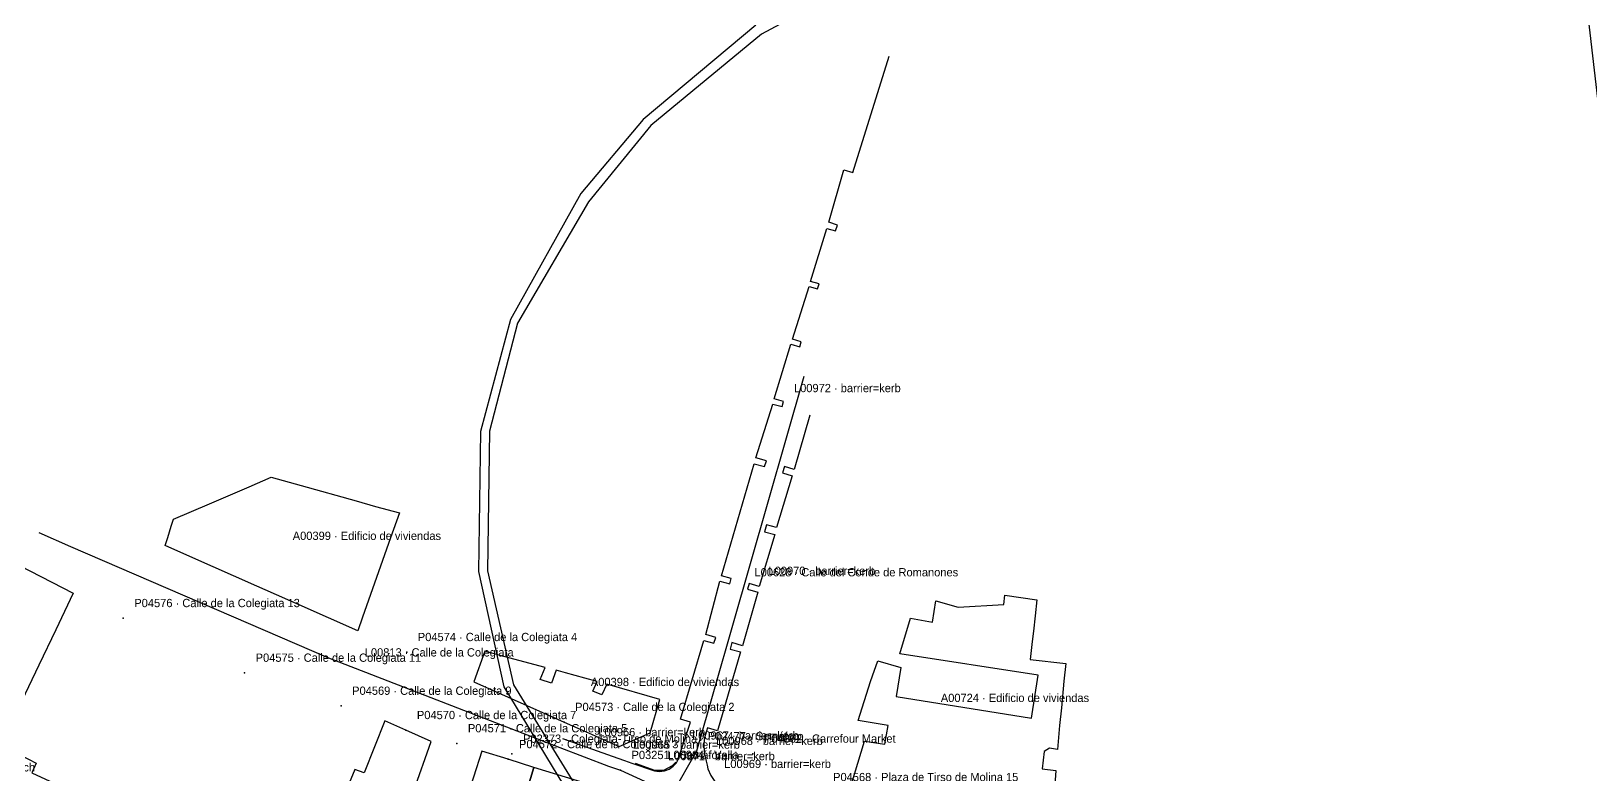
# Model space of a CAD drawing. Header units: metres. Extents: x 436207 to 441321, y 4465685 to 4475088.
# Drawn here: x 440060.1 to 440342.7, y 4473795.2 to 4473930 of the extents above; entities that cross this region are included whole.
import ezdxf

# ---------------------------------------------------------------- set-up
doc = ezdxf.new("R2010")
doc.units = ezdxf.units.M
for name, color, linetype, true_color in [('G_A_EDI', 7, 'CONTINUOUS', 0xa4a4a4), ('G_A_PAT', 7, 'CONTINUOUS', 0xa63603), ('G_L_BAR', 7, 'CONTINUOUS', 0x333333), ('G_L_TRA', 7, 'CONTINUOUS', 0x376b91), ('G_L_UMB', 7, 'CONTINUOUS', 0x9e6a39), ('G_L_VIA', 7, 'CONTINUOUS', 0x555555), ('G_P_ACC', 7, 'CONTINUOUS', 0xe68241), ('G_P_COM', 7, 'CONTINUOUS', 0xce3b37), ('G_P_TRA', 7, 'CONTINUOUS', 0x376b91), ('G_P_UMB', 7, 'CONTINUOUS', 0x9e6a39), ('T_A_EDI', 7, 'CONTINUOUS', 0xa4a4a4), ('T_A_VER', 7, 'CONTINUOUS', 0x4d745d), ('T_L_BAR', 7, 'CONTINUOUS', 0x333333), ('T_L_VIA', 7, 'CONTINUOUS', 0x555555), ('T_P_ACC', 7, 'CONTINUOUS', 0xe68241), ('T_P_COM', 7, 'CONTINUOUS', 0xce3b37), ('T_P_TRA', 7, 'CONTINUOUS', 0x376b91), ('T_P_UMB', 7, 'CONTINUOUS', 0x9e6a39)]:
    doc.layers.add(name, color=color, linetype=linetype, true_color=true_color)

msp = doc.modelspace()

# ---------------------------------------------------------------- linework, layer by layer
at = {"layer": 'G_A_EDI'}
for points in [[(440084.33, 4473836.75), (440084.8, 4473838.23), (440085.45, 4473840.26), (440085.85, 4473841.51), (440092.38, 4473844.32), (440099.55, 4473847.4), (440103.53, 4473849.13), (440105.72, 4473848.52), (440108.97, 4473847.61), (440118.95, 4473844.83), (440122.47, 4473843.85), (440126.78, 4473842.65), (440125.2, 4473838.17), (440120.1, 4473823.74), (440119.23, 4473821.3), (440108.61, 4473826.01), (440102.45, 4473828.74), (440100.97, 4473829.4), (440088.79, 4473834.78)], [(440140.3, 4473812.01), (440156.63, 4473804.73), (440160.61, 4473802.97), (440166.61, 4473800.29), (440172.21, 4473802.76), (440173.98, 4473808.82), (440164.38, 4473811.61), (440163.44, 4473809.69), (440161.84, 4473810.36), (440162.65, 4473812.08), (440160.4, 4473812.69), (440156.9, 4473813.67), (440155.22, 4473814.12), (440154.32, 4473811.79), (440152.31, 4473812.48), (440153.23, 4473814.65), (440145.74, 4473816.64), (440142.25, 4473817.57)], [(440132.53, 4473801.18), (440127.96, 4473803.26), (440124.15, 4473804.94), (440120.41, 4473795.53), (440118.72, 4473796.14), (440112.61, 4473781.42), (440111.17, 4473777.94), (440100.56, 4473751.57), (440099.35, 4473748.52), (440099.2, 4473748.09), (440111.5, 4473744.75), (440112.18, 4473747.05), (440112.64, 4473748.49), (440115.62, 4473758.57), (440116.78, 4473758.13), (440118.47, 4473763.26), (440119.83, 4473767.48), (440123.86, 4473776.91), (440124.43, 4473778.24), (440127.96, 4473788.24), (440129.33, 4473792.12)], [(440151.15, 4473796.51), (440146.47, 4473797.99), (440141.72, 4473799.44), (440138.73, 4473790.04), (440137.88, 4473787.36), (440135.32, 4473779.33), (440144.95, 4473776.27), (440145.97, 4473779.63), (440146.68, 4473781.87), (440148.05, 4473786.38), (440148.26, 4473787.06), (440149.95, 4473792.52)]]:
    msp.add_lwpolyline(points, close=True, dxfattribs=at)
for points in [[(440208.04, 4473791.28), (440211.06, 4473801.24), (440214.77, 4473800.72), (440215.33, 4473804.09), (440209.93, 4473804.99), (440212.13, 4473812.1), (440212.53, 4473813.13), (440213.49, 4473815.84), (440217.67, 4473814.65), (440216.78, 4473809.34), (440241.36, 4473805.43), (440242.52, 4473813.26), (440217.5, 4473817.12), (440219.39, 4473823.55), (440223.38, 4473822.87), (440224, 4473826.73), (440228.07, 4473825.59), (440236.33, 4473826.08), (440236.49, 4473827.72), (440242.31, 4473826.88), (440241.99, 4473823.98), (440241.68, 4473821.19), (440241.48, 4473819.35), (440241.12, 4473816.08), (440247.57, 4473815.38), (440247.21, 4473812.13), (440246.77, 4473807.31), (440246.42, 4473804.08), (440246.04, 4473799.77), (440244.59, 4473800.03), (440243.61, 4473799.41), (440243.24, 4473796.27), (440245.77, 4473795.95), (440245.02, 4473785.66)], [(440162.62, 4473793.01), (440151.15, 4473796.51), (440149.95, 4473792.52)]]:
    msp.add_lwpolyline(points, dxfattribs=at)
at = {"layer": 'G_A_PAT'}
msp.add_lwpolyline([(440040.32, 4473842.2), (440067.69, 4473828.09), (440064.51, 4473821.47), (440061.43, 4473815.07), (440054.53, 4473800.62)], dxfattribs=at)
at = {"layer": 'G_L_BAR'}
for points in [[(440178.31, 4473801.08), (440179.53, 4473804.7), (440177.72, 4473805.26), (440181.96, 4473819.54), (440183.78, 4473819.05), (440184.13, 4473820.09), (440182.32, 4473820.59), (440184.84, 4473830.27), (440186.64, 4473829.77), (440186.92, 4473830.77), (440185.13, 4473831.25), (440191.09, 4473851.57), (440192.97, 4473851.08), (440193.34, 4473852.12), (440191.39, 4473852.64), (440194.45, 4473862.4), (440196.16, 4473861.96), (440196.37, 4473862.86), (440194.69, 4473863.36), (440197.7, 4473873.28), (440199.33, 4473872.8), (440199.62, 4473873.69), (440198.04, 4473874.19), (440201.02, 4473883.74), (440202.57, 4473883.3), (440202.87, 4473884.17), (440201.31, 4473884.61), (440204.24, 4473894.26), (440205.79, 4473893.79), (440206.15, 4473894.86), (440204.58, 4473895.36), (440207.33, 4473904.85), (440208.98, 4473904.36), (440215.52, 4473925.49)], [(440201.15, 4473860.36), (440198.31, 4473850.52), (440196.55, 4473851.05), (440196.2, 4473849.92), (440197.99, 4473849.41), (440195.1, 4473840), (440193.34, 4473840.5), (440192.93, 4473839.25), (440194.81, 4473838.76), (440191.97, 4473829.32), (440190.15, 4473829.87), (440189.86, 4473828.82), (440191.74, 4473828.31), (440188.98, 4473818.57), (440187.05, 4473819.15), (440186.73, 4473817.97), (440188.61, 4473817.48), (440184.42, 4473803.17), (440182.61, 4473803.7), (440182.09, 4473801.85), (440181.98, 4473800.83), (440181.97, 4473800.28)], [(440156.33, 4473801.78), (440165.35, 4473798.53)], [(440177.3, 4473798.03), (440178.31, 4473801.08)], [(440165.35, 4473798.53), (440167.6, 4473797.74), (440168.93, 4473797.27)], [(440168.93, 4473797.27), (440173, 4473795.86), (440173.88, 4473795.77), (440174.81, 4473795.86), (440175.66, 4473796.21), (440176.42, 4473796.75), (440177.01, 4473797.34), (440177.2, 4473797.73), (440177.3, 4473798.03)], [(440181.97, 4473800.28), (440182.08, 4473798.93), (440182.35, 4473797.64), (440182.54, 4473796.9)], [(440060.16, 4473795.53), (440083, 4473784.94)], [(440169.54, 4473797.29), (440173.02, 4473796.04), (440174.68, 4473796.01), (440176.29, 4473796.83), (440176.88, 4473797.44)], [(440182.54, 4473796.9), (440182.7, 4473796.24), (440183.21, 4473795.04), (440184.3, 4473793.41), (440185.38, 4473792.28)]]:
    msp.add_lwpolyline(points, dxfattribs=at)
at = {"layer": 'G_L_TRA'}
for points in [[(440310.12, 4474208.76), (440387.52, 4473541.87), (440392.51, 4473517.97)], [(440280.42, 4473976.66), (440192.41, 4473929.48), (440172.32, 4473912.9), (440161.08, 4473899.06), (440148.17, 4473877.04), (440143.14, 4473857.46), (440142.76, 4473832.18), (440147.44, 4473811.5), (440159.06, 4473792.62), (440169.6, 4473784.4), (440183.43, 4473778.65), (440199, 4473775.45), (440248.27, 4473772.43), (440302.6, 4473769.23), (440331.07, 4473777.49), (440622.59, 4473761)], [(440191.39, 4473931.08), (440170.93, 4473914), (440159.66, 4473900.55), (440146.93, 4473877.76), (440141.47, 4473857.43), (440141.15, 4473832.03), (440145.7, 4473811.14), (440157.57, 4473791.61), (440168.34, 4473783.05), (440182.99, 4473776.95), (440198.34, 4473773.47), (440248.19, 4473770.04), (440302.47, 4473767.76), (440332.34, 4473768.95), (440622.34, 4473755.66)]]:
    msp.add_lwpolyline(points, dxfattribs=at)
at = {"layer": 'G_L_UMB'}
msp.add_lwpolyline([(440056.8, 4473799.48), (440060.97, 4473797.27), (440060.16, 4473795.53), (440083, 4473784.94), (440080.92, 4473780.55), (440094.43, 4473774.34), (440087.54, 4473756.91), (440085.38, 4473754.02), (440073.39, 4473756.44), (440073.29, 4473755.91), (440064.68, 4473755.32), (440064.18, 4473757.76), (440065.72, 4473761.34), (440060.88, 4473761.57), (440053.43, 4473759.58)], dxfattribs=at)
at = {"layer": 'G_L_VIA'}
for points in [[(440200.07, 4473867.39), (440180.65, 4473799.43), (440176.23, 4473791.73)], [(440061.44, 4473839.1), (440067.18, 4473836.55), (440113.95, 4473816.4), (440155.84, 4473800.15), (440164.67, 4473796.76), (440166.85, 4473796.02), (440176.23, 4473791.73)]]:
    msp.add_lwpolyline(points, dxfattribs=at)
at = {"layer": 'G_P_ACC'}
for p in [(440180.65, 4473799.43), (440166.85, 4473796.02)]:
    msp.add_point(p, dxfattribs=at)
at = {"layer": 'G_P_COM'}
msp.add_point((440190.85, 4473798.99), dxfattribs=at)
at = {"layer": 'G_P_TRA'}
msp.add_point((440147.19, 4473798.97), dxfattribs=at)
at = {"layer": 'G_P_UMB'}
for p in [(440076.75, 4473823.57), (440128.12, 4473817.41), (440098.74, 4473813.66), (440116.22, 4473807.67), (440156.63, 4473804.73), (440127.96, 4473803.26), (440137.2, 4473800.87), (440146.47, 4473797.99)]:
    msp.add_point(p, dxfattribs=at)

# ---------------------------------------------------------------- texts
at = {"layer": 'T_A_EDI'}
for s, p in [('A00399 · Edificio de viviendas', (440107.46, 4473837.76)), ('A00398 · Edificio de viviendas', (440161.48, 4473811.26)), ('A00724 · Edificio de viviendas', (440224.9, 4473808.37))]:
    msp.add_text(s, height=1.5, dxfattribs=at).set_placement(p)
at = {"layer": 'T_A_VER'}
msp.add_text('A00072 · leisure=pitch', height=1.5, dxfattribs=at).set_placement((440040.75, 4473795.78))
at = {"layer": 'T_L_BAR'}
for s, p in [('L00972 · barrier=kerb', (440198.29, 4473864.55)), ('L00970 · barrier=kerb', (440193.67, 4473831.41)), ('L00966 · barrier=kerb', (440162.84, 4473802.16)), ('L00965 · barrier=kerb', (440169.14, 4473799.9)), ('L00967 · barrier=kerb', (440179.81, 4473801.56)), ('L00968 · barrier=kerb', (440184.16, 4473800.57)), ('L00964 · Valla', (440175.33, 4473798.04)), ('L00971 · barrier=kerb', (440175.47, 4473797.81)), ('L00969 · barrier=kerb', (440185.64, 4473796.4))]:
    msp.add_text(s, height=1.5, dxfattribs=at).set_placement(p)
at = {"layer": 'T_L_VIA'}
for s, p in [('L00628 · Calle del Conde de Romanones', (440191.14, 4473831.15)), ('L00813 · Calle de la Colegiata', (440120.51, 4473816.62))]:
    msp.add_text(s, height=1.5, dxfattribs=at).set_placement(p)
at = {"layer": 'T_P_ACC'}
for s, p in [('P02477 · Semáforo', (440182.65, 4473801.43)), ('P03251 · Semáforo', (440168.85, 4473798.02))]:
    msp.add_text(s, height=1.5, dxfattribs=at).set_placement(p)
at = {"layer": 'T_P_COM'}
msp.add_text('P04862 · Carrefour Market', height=1.5, dxfattribs=at).set_placement((440192.85, 4473800.99))
at = {"layer": 'T_P_TRA'}
msp.add_text('P02373 · Colegiata-Tirso de Molina', height=1.5, dxfattribs=at).set_placement((440149.19, 4473800.97))
at = {"layer": 'T_P_UMB'}
for s, p in [('P04576 · Calle de la Colegiata 13', (440078.75, 4473825.57)), ('P04574 · Calle de la Colegiata 4', (440130.12, 4473819.41)), ('P04575 · Calle de la Colegiata 11', (440100.74, 4473815.66)), ('P04569 · Calle de la Colegiata 9', (440118.22, 4473809.67)), ('P04570 · Calle de la Colegiata 7', (440129.96, 4473805.26)), ('P04573 · Calle de la Colegiata 2', (440158.63, 4473806.73)), ('P04571 · Calle de la Colegiata 5', (440139.2, 4473802.87)), ('P04572 · Calle de la Colegiata 3', (440148.47, 4473799.99)), ('P04568 · Plaza de Tirso de Molina 15', (440205.38, 4473794.01))]:
    msp.add_text(s, height=1.5, dxfattribs=at).set_placement(p)

doc.saveas('drawing.dxf')
